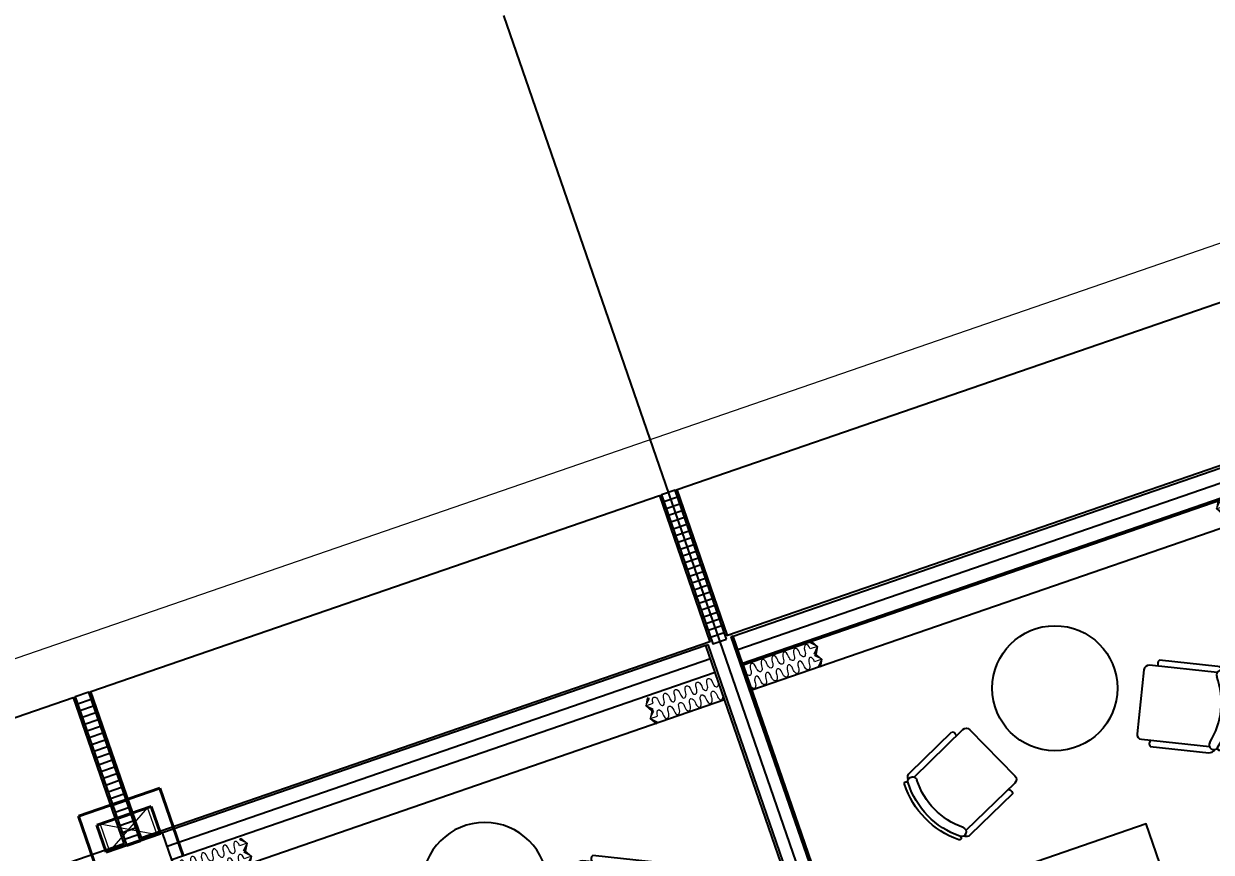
# Model space of a CAD drawing. Header units: millimetres. Extents: x -361699137 to 361252145, y -356478932 to 356523199.
# Drawn here: x 246650 to 254932, y 48152 to 53934 of the extents above; entities that cross this region are included whole.
import ezdxf

# ---------------------------------------------------------------- set-up
doc = ezdxf.new("R2010")
doc.units = ezdxf.units.MM
doc.header["$LTSCALE"] = 100
doc.header["$MEASUREMENT"] = 0
doc.set_wipeout_variables(frame=1)
doc.linetypes.add('ACAD_ISO03W100', pattern=[30, 12, -18])
doc.linetypes.add('HIDDEN', pattern=[0.375, 0.25, -0.125])
for name, color, linetype, lineweight in [('A- NOI THAT', 3, 'Continuous', 9), ('AUDIT_I_220808132811-11', 7, 'Continuous', 9), ('CIC36 net manh', 8, 'Continuous', 9), ('KT-Kich thuoc', 159, 'Continuous', 18), ('KT-lomo nuoc', 3, 'HIDDEN', 5), ('KT-Net cat', 1, 'Continuous', 40)]:
    doc.layers.add(name, color=color, linetype=linetype, lineweight=lineweight)
for name, color, linetype in [('A-ANNO-ROOM', 50, 'Continuous'), ('A-WALL-FNSH', 11, 'Continuous'), ('IDEA - dim', 251, 'Continuous'), ('KT-Net manh', 139, 'Continuous'), ('KT-Tuong', 1, 'Continuous')]:
    doc.layers.add(name, color=color, linetype=linetype)
doc.layers.add('dien tich thong thuy', color=3, linetype='Continuous', plot=False)
doc.styles.add('220126_HDN_HBA typical plan$0$211210_HDN_HBA_TYPICAL PLAN CORE OPT 1$0$HBA-Text', font='GOTHIC.TTF')

# ---------------------------------------------------------------- blocks, each defined once
blk = doc.blocks.new('A$C1AAC5519')
at = {"layer": 'A-ANNO-ROOM', "insert": (772.955269176513, 1216.574747113511), "char_height": 600, "attachment_point": 2, "rotation": 50.44882673977027, "style": '220126_HDN_HBA typical plan$0$211210_HDN_HBA_TYPICAL PLAN CORE OPT 1$0$HBA-Text'}
blk.add_mtext_dynamic_manual_height_columns('S.B1.', width=722857412.8743668, gutter_width=9765.624999999996, heights=[0], dxfattribs=at)
blk = doc.blocks.new('A$C418F5BC8')
at = {"layer": 'A-ANNO-ROOM', "insert": (648.1133449638728, 1090.790118377889), "char_height": 600, "attachment_point": 2, "rotation": 50.44882673977027, "style": '220126_HDN_HBA typical plan$0$211210_HDN_HBA_TYPICAL PLAN CORE OPT 1$0$HBA-Text'}
blk.add_mtext_dynamic_manual_height_columns('SL-S', width=722857412.8743668, gutter_width=9765.624999999996, heights=[0], dxfattribs=at)
blk = doc.blocks.new('A$C2A6C5140')
at = {"layer": 'A-ANNO-ROOM', "insert": (731.4497625969816, 1190.0169191678, 0.0003277973379295924), "char_height": 600, "attachment_point": 2, "rotation": 50.44882673977027, "style": '220126_HDN_HBA typical plan$0$211210_HDN_HBA_TYPICAL PLAN CORE OPT 1$0$HBA-Text'}
blk.add_mtext_dynamic_manual_height_columns('2-BR', width=722857412.8743668, gutter_width=9765.624999999996, heights=[0], dxfattribs=at)
blk = doc.blocks.new('A$C5388591E')
at = {"layer": 'A-ANNO-ROOM', "insert": (894.3001998505497, 842.1987865094561, 0.0004622000541105721), "char_height": 600, "attachment_point": 2, "rotation": 1.4064704596368105, "style": '220126_HDN_HBA typical plan$0$211210_HDN_HBA_TYPICAL PLAN CORE OPT 1$0$HBA-Text'}
blk.add_mtext_dynamic_manual_height_columns('3-BR', width=722857412.8743668, gutter_width=9765.624999999996, heights=[0], dxfattribs=at)
blk = doc.blocks.new('A$C21AF0CCA')
at = {"layer": 'A-ANNO-ROOM', "insert": (1197.56892258345, 814.6835720778872), "char_height": 600, "attachment_point": 2, "rotation": 0.10542954816276216, "style": '220126_HDN_HBA typical plan$0$211210_HDN_HBA_TYPICAL PLAN CORE OPT 1$0$HBA-Text'}
blk.add_mtext_dynamic_manual_height_columns('S.B1P.', width=722857412.8743668, gutter_width=9765.624999999996, heights=[0], dxfattribs=at)
blk = doc.blocks.new('17-23F MEA_1BR (Type-2)$0$1X-LAMP1')
at = {"color": 0, "linetype": 'ByBlock', "lineweight": -2}
for p, q in [((0.03333333350902346, -0.0577350272233404), (-0.5900208757140597, 1.021946134262932)), ((0.03333333350902346, -0.0577350272233404), (-0.5900208757140597, 1.021946134262932)), ((0.03333333350902346, 0.0577350272233404), (-0.5900208757141566, -1.021946134263029)), ((0.03333333350902346, 0.0577350272233404), (-0.5900208757141566, -1.021946134263029)), ((-0.06666666701804692, 0), (1.180041751428119, 0)), ((-0.06666666701804692, 0), (1.180041751428119, 0))]:
    blk.add_line(p, q, dxfattribs=at)
at = {"color": 0, "linetype": 'ByBlock', "lineweight": -2, "const_width": 0.03333333333333333}
for points in [[(-0.4809644977131393, 0.8330549466758385), (-0.5824066106765531, 1.00875784035549)], [(-0.4809644977131393, 0.8330549466758385), (-0.5824066106765531, 1.00875784035549)], [(0.9619289954262786, 0), (1.164813221353009, 0)], [(0.9619289954262786, 0), (1.164813221353009, 0)], [(-0.4809644977130423, -0.8330549466761296), (-0.5824066106764562, -1.008757840355781)], [(-0.4809644977130423, -0.8330549466761296), (-0.5824066106764562, -1.008757840355781)]]:
    blk.add_lwpolyline(points, dxfattribs=at)
at = {"color": 0, "linetype": 'ByBlock', "lineweight": -2}
for radius in [1, 0.8666666666666667, 0.8666666666666667, 0.3666666666666667, 0.3666666666666667]:
    blk.add_circle((0, 0), radius, dxfattribs=at)
blk = doc.blocks.new('17-23F MEA_1BR (Type-2)$0$IFF-TABLE LAMP')
blk.add_line((40.000000018219, 192.484417756903), (40.0000000197324, 207.484417756903))
at = {"ltscale": 10}
blk.add_lwpolyline([(1.900480128824711e-08, 299.9922088806343), (3.800960257649422e-08, 99.99220888063428)], dxfattribs=at)
blk.add_lwpolyline([(1.827720552682877e-08, 192.4844177606865), (1.967418938875198e-08, 207.4844177607156), (260.0000000197906, 207.4844177360355), (260.0000000183354, 192.4844177360355)], close=True)
blk.add_circle((240.0000000190921, 199.9844177378982), 150.3620897276269)
at = {"layer": 'A- NOI THAT'}
blk.add_line((220.0000000182772, 192.4844177397608), (220.0000000196742, 207.4844177397899), dxfattribs=at)
at = {"ltscale": 10, "xscale": 150.0000000000582, "yscale": 150.0000000000582, "zscale": 1068.863950547171, "rotation": 359.9999999945528}
blk.add_blockref('17-23F MEA_1BR (Type-2)$0$1X-LAMP1', (240.0000000190921, 199.9844177378982), dxfattribs=at)
blk = doc.blocks.new('bk')
at = {"layer": 'IDEA - dim'}
blk.add_lwpolyline([(-0.0002675037831068039, -1377.500088232278), (49.99973246827722, -1377.500088232278), (49.99973246827722, 1812.499911767722), (-0.0002675037831068039, 1812.499911767722), (-0.02712895162403584, 1577.500073593284), (0.0002675037831068039, 1377.500088232337)], close=True, dxfattribs=at)
blk.add_lwpolyline([(49.99973249621689, -1337.500088473607), (64.9997324962169, -1337.500088473607), (64.99942849576473, 1783.275878090877), (49.99942846782506, 1783.275878090877)], dxfattribs=at)
for centre in [(339.9996877703816, 1487.597338693915), (339.9996877703816, -1052.500088209519)]:
    blk.add_circle(centre, 225, dxfattribs=at)
blk.add_blockref('17-23F MEA_1BR (Type-2)$0$IFF-TABLE LAMP', (99.99968774989247, 1287.612920955988), dxfattribs=at)
at = {"layer": 'IDEA - dim', "xscale": -1, "rotation": 180}
blk.add_blockref('17-23F MEA_1BR (Type-2)$0$IFF-TABLE LAMP', (99.99968774989247, -852.5156704715919), dxfattribs=at)
blk.add_wipeout([(2294.9927706439044, 1812.499911767722), (688.0012429019376, 1812.4999117677266), (688.0012429019379, -1377.5000882322693), (2294.992770643901, -1377.5000882322781)]).dxf.layer = 'IDEA - dim'
at = {"layer": 'IDEA - dim'}
blk.add_lwpolyline([(688.0012429021299, -1377.500088232162), (2294.992770643905, -1377.500088232162), (2294.992770643905, 1812.499911767722), (688.0012429021299, 1812.499911767722)], close=True, dxfattribs=at)
blk.add_wipeout([(2089.9927706438775, 1147.4999117677091), (2091.9910419872776, 1147.083241522198), (2093.528304549841, 1146.0354456736611), (2094.706365021883, 1144.167853025652), (2094.992770643896, 1142.4999117677187), (2094.9927706439044, -707.5000882322773), (2094.589172713081, -709.4681044970649), (2093.528304549837, -711.035622138211), (2091.9009560955064, -712.1216494708956), (2089.992770643904, -712.5000882322781), (64.9927706439039, -712.5000882322777), (64.99277064390344, -701.0793375772756), (64.99277064390344, -697.9310051431256), (64.9927706439039, -687.500088232277), (64.9927706439039, -680.5649314507604), (64.9927706439039, -670.3520584522034), (64.9927706439039, -662.5000882322773), (64.9927706439039, 1109.4022618851604), (64.99277064390344, 1116.6055294068224), (64.9927706439039, 1122.4999117677226), (64.9927706439039, 1128.4480348523368), (64.99277064390344, 1131.378109884231), (64.99277064390344, 1135.8747761278257), (64.9927706439039, 1141.999817293764), (64.9927706439039, 1147.4999117677226)]).dxf.layer = 'IDEA - dim'
for p, q in [((64.9927706439048, 1122.499911767722), (2059.992770643905, 1122.499911767722)), ((2069.992770643905, 1112.499911767722), (2069.992770643905, -677.5000882322784)), ((2059.992770643905, -687.5000882322784), (64.9927706439048, -687.5000882322784))]:
    blk.add_line(p, q, dxfattribs=at)
for points in [[(64.9927706439048, 1147.499911767722), (64.9927706439048, -712.5000882322784), (2089.992770643905, -712.5000882322784, 0.414213562373095), (2094.992770643905, -707.5000882322784), (2094.992770643905, 1142.499911767722, 0.414213562373095), (2089.992770643905, 1147.499911767722)], [(2064.992770643905, 1097.499911767722), (2064.992770643905, -662.5000882322784, -0.414213562373095), (2044.992770643905, -682.5000882322784), (84.9927706439048, -682.5000882322784, -0.414213562373095), (64.9927706439048, -662.5000882322784), (64.9927706439048, 1097.499911767722, -0.414213562373095), (84.9927706439048, 1117.499911767722), (2044.992770643905, 1117.499911767722, -0.414213562373095)]]:
    blk.add_lwpolyline(points, format="xyb", close=True, dxfattribs=at)
blk.add_lwpolyline([(953.7718744687736, 1117.499911767722), (666.7421166915447, -682.5000882322784), (953.7718744687736, -682.5000882322784), (953.7718744687736, 1117.499911767722)], dxfattribs=at)
for points in [[(130.5189307499677, 1020.231518037966, 0.0322267518500584), (117.5159490872175, 280.8010041856323, 0.6954102038374376), (134.8152468968183, 263.1623008393799, -0.06819172719823166), (318.2687705401331, 282.2858964790939)], [(328.4593590069562, 994.6956141073024, -0.1947777689282308), (148.3541835118085, 1037.328105219058, 0.695410203837745), (130.5189307499677, 1020.231518037966, -0.06869920635669718), (143.8733113575727, 927.151387460879)], [(537.5575337726623, 578.9210044868523, -0.02440708241230374), (574.8644917774945, 1003.142975099734, 0.682043984117207), (557.806493120268, 1020.778861292056, -0.01911888479107355), (351.0600977707654, 998.8431818563258)], [(359.6018241010606, 327.3320662273909, 0.03738852551350155), (362.1997381653637, 794.6251031684806, -0.6954102038374376), (375.8936223126948, 809.2183097908855, 0.212902074484743), (666.1287974137813, 818.2535849704291, -0.682043984117207), (680.682247037068, 804.7193091672962, 0.003833100174621584), (664.060634912923, 387.5748876007856)], [(537.5575337726623, 578.9210044868523, 0.03780406069757473), (560.3477269653231, 279.5233349141199, -0.682043984117207), (543.2897283080965, 261.8874487217981, 0.0153884113997309), (377.4013947639614, 275.936111175688, 0.0153884113997309)], [(662.7616236191243, 455.9914424225572, 0.1283367273639134), (681.1566764432937, 297.7767282337882, -0.682043984117207), (667.6581487227231, 283.1901158848777, 0.01651551347398293), (473.3836847953498, 299.4327982485411)], [(453.8603144548833, 302.6394694916089, 0.2943066146886709), (365.752360695973, 260.9987377833459, -0.695410203837745), (351.0036096442491, 274.5249526196276, 0.06869920635669718), (360.1544475667179, 350.1409014732926)], [(351.6931289527565, 277.1956480066874, 0.001401209682945915), (336.543332958594, 277.8231281575281)], [(130.5189307499677, -585.2316945025232, -0.0322267518500584), (117.5159490872175, 154.1988193498109, -0.6954102038374376), (134.8152468968183, 171.8375226960634, 0.06819172719823166), (318.2687705401331, 152.7139270563493)], [(453.8603144548833, 132.3603540438344, -0.2943066146886709), (365.752360695973, 174.0010857520974, 0.695410203837745), (351.0036096442491, 160.4748709158157, -0.06869920635669718), (360.1544475685805, 84.85892206215067)], [(537.5575337726623, -143.921180951409, -0.03780406069757473), (560.3477269653231, 155.4764886213234, 0.682043984117207), (543.2897283080965, 173.1123748136451, -0.0153884113997309), (377.4013947639614, 159.0637123597553, -0.0153884113997309)], [(351.6931289527565, 157.8041755287559, -0.001401209682945915), (336.543332958594, 157.1766953779152)], [(359.6018241010606, 107.6677573080524, -0.03738852551350155), (362.1997381653637, -359.6252796330373, 0.6954102038374376), (375.8936223126948, -374.2184862554423, -0.212902074484743), (666.1287974137813, -383.2537614349858, 0.682043984117207), (680.682247037068, -369.7194856318529, -0.003833100174621584), (664.060634912923, 47.4249359346577)], [(662.7616236191243, -20.99161888711387, -0.1283367273639134), (681.1566764432937, 137.2230953016551, 0.682043984117207), (667.6581487227231, 151.8097076505655, -0.01651551347398293), (473.3836847953498, 135.5670252869022)], [(537.5575337726623, -143.921180951409, 0.02440708241230374), (574.8644917774945, -568.1431515642907, -0.682043984117207), (557.806493120268, -585.7790377566125, 0.01911888479107355), (351.0600977707654, -563.8433583208825)], [(328.4593590069562, -559.6957905718591, 0.1947777689282308), (148.3541835118085, -602.3282816836145, -0.695410203837745), (130.5189307499677, -585.2316945025232, 0.06869920635669718), (143.8733113575727, -492.1515639254358)]]:
    blk.add_lwpolyline(points, format="xyb", dxfattribs=at)
for centre, radius, start, end in [((2059.992770643905, 1112.499911767722), 10, 0, 90), ((-1855.893261833116, 412.1197588521754), 2090.50573884574, 9.449345545667013, 17.06146431403828), ((332.4132648278028, 949.5874807912624), 44.79447967226619, 89.52383022854765, 188.1184555516923), ((359.1095205117017, 926.2340710241115), 73.05392663059416, 96.32596095485857, 166.521431934691), ((327.8923669625074, 957.256370790652), 37.44353618289027, 82.49582310884288, 89.13236035296606), ((2378.285411672667, 392.4501631337916), 1926.589560454453, 161.7731380905047, 168.2986577211647), ((293.389007082209, 941.4593048116076), 118.9285875093396, 227.918371660803, 277.1736100548109), ((-292.2060054279864, 496.0503682396375), 729.9684376083363, 347.776876654984, 24.55315643301806), ((1225.348830725998, 478.9245533357025), 649.21508015164, 149.2584259575628, 194.8124501654718), ((484.2919548079371, 602.2568904169602), 176.3869226037691, 357.8390457640604, 7.866675228716556), ((448.8585773725063, 520.9046236272552), 216.5311150494259, 327.0324244446084, 2.612978378356665), ((602.2806173525751, 457.1927433388191), 61.04320968946892, 297.5596185857169, 351.5320563729027), ((317.8965000156313, 327.0788292225916), 44.79447967226619, 171.8815444483077, 270.4761697714524), ((344.5927556995302, 350.4322389897425), 73.05392663059416, 193.478568065309, 263.6740390451414), ((457.8234593626112, 339.1117546694586), 36.68697397074765, 173.4173087237131, 272.2454878465561), ((478.6044039670378, 358.3762840105919), 59.17423787444497, 194.7429581683624, 264.9384292148029), ((216.5345083046705, 194.2081220292603), 118.9285875093396, 63.63493232034747, 137.0816283558015), ((216.5345083046705, 240.791701506183), 118.9285875093396, 222.9183716441985, 296.3650676796526), ((317.8965000156313, 107.9209943128517), 44.79447967226619, 89.52383022854765, 188.1184555516923), ((344.5927556995302, 84.56758454570081), 73.05392663059416, 96.32596095485857, 166.521431934691), ((-292.2060054279864, -61.05054470419418), 729.9684376083363, 335.446843566982, 12.22312334501602), ((457.8234593626112, 95.88806886598468), 36.68697397074765, 87.75451215344394, 186.5826912762869), ((478.6044039670378, 76.62353952485137), 59.17423787444497, 95.06157078519713, 165.2570418316376), ((1225.348830725998, -43.92472980025923), 649.21508015164, 165.1875498345282, 210.7415740424371), ((602.2806173525751, -22.19291980337584), 61.04320968946892, 8.46794362709735, 62.44038141428312), ((448.8585773725063, -85.90480009181192), 216.5311150494259, 357.3870216216433, 32.96757555539167), ((484.2919548079371, -167.2570668815169), 176.3869226037691, 352.1333247712835, 2.160954235939574), ((-1855.893261833116, 22.88006468326785), 2090.50573884574, 342.9385356859617, 350.550654454333), ((293.389007082209, -506.4594812761643), 118.9285875093396, 82.82638994518913, 132.081628339197), ((2378.285411672667, 42.54966040165164), 1926.589560454453, 191.7013422788353, 198.2268619094953), ((332.4132648278028, -514.5876572558191), 44.79447967226619, 171.8815444483077, 270.4761697714524), ((359.1095205117017, -491.2342474886682), 73.05392663059416, 193.478568065309, 263.6740390451414), ((327.8923669625074, -522.2565472552087), 37.44353618289027, 270.8676396470339, 277.5041768911571), ((2059.992770643905, -677.5000882322784), 10, 270, 0)]:
    blk.add_arc(centre, radius, start, end, dxfattribs=at)
blk = doc.blocks.new('CH12')
for p, q in [((-312.375, -149.2411279597436), (-312.375, -572.1779138786915)), ((-267.75, -149.2411279597436), (-267.75, -639.6303226458076)), ((267.75, -639.6303226458076), (267.75, -149.2411280118249)), ((312.375, -572.1779138786915), (312.375, -149.2411246072115)), ((-232.0500000000029, -675.3303226458047), (232.0500000000029, -675.3303226458047))]:
    blk.add_line(p, q)
for centre, radius, start, end in [((-273.6712626853696, -77.20016474780641), 13.38749999999989, 116.2505862071374, 296.2505862071374), ((0, -632.1362743546706), 632.1362743546692, 63.74941379286258, 116.2505862071374), ((0, -632.1362743546706), 605.3612743546691, 63.7494137928626, 116.2505862071374), ((273.671262685355, -77.20016474780641), 13.38750000000007, 243.7494137928627, 63.74941379286245), ((-267.75, -149.2411279597436), 44.62499999999999, 111.939144832112, 180), ((-252.9468673518131, -119.2240579767858), 33.46874999998481, 116.2505888953854, 296.2505888953855), ((0, -632.1362743546706), 538.4237743546691, 63.74941109871938, 116.2505888953856), ((252.9468674045929, -119.2240580028119), 33.46875000001501, 243.7494110987195, 63.74941109871941), ((267.75, -149.2411280118286), 44.62499999999959, 0, 68.06085506708637), ((-290.0625, -549.8654138786915), 31.55464011044969, 225, 315), ((290.0625, -549.8654138786915), 31.55464011044961, 225.0000000000001, 315.0000000000002), ((-232.0500000000029, -639.6303226458076), 35.7, 180, 269.9999999999999), ((232.0500000000029, -639.6303226458076), 35.7, 270, 0)]:
    blk.add_arc(centre, radius, start, end)
blk = doc.blocks.new('*U207')
for points in [[(482.6951045578201, -398.9039813853606), (464.6170375002125, -396.4493711387506), (464.3337632049024, -466.3349522090732)], [(396.7561588253833, -484.1490495130481), (464.3337632049024, -466.3349522090732), (394.4481821902239, -466.0516779393653)]]:
    blk.add_hatch(color=256).paths.add_polyline_path(points)
blk.add_line((464.3337632049024, -466.3349522090732), (416.9273155568029, -418.7598943406972))
for points in [[(482.6951045578201, -398.9039813853606), (464.6170375002125, -396.4493711387506), (464.3337632049024, -466.3349522090732)], [(396.7561588253833, -484.1490495130481), (464.3337632049024, -466.3349522090732), (394.4481821902239, -466.0516779393653)]]:
    blk.add_lwpolyline(points, close=True)
for centre in [(16.76743755071067, -17.17677016190672), (85.71403000141326, -87.65612936302188), (155.3043908096025, -157.4940017787478), (224.8947516177918, -227.3318741944736), (294.485112425981, -297.1697466101995), (364.0754732341703, -367.0076190259254)]:
    blk.add_ellipse(centre, major_axis=(34.52187991841241, 31.95056764796491), ratio=0.5238875827070036, start_param=4.731720461219403, end_param=7.873313114809197)
at = {"extrusion": (0, 0, -1)}
for centre in [(51.5728287498025, -52.1059534814385), (120.5194212005051, -122.5853126825537), (190.1097820086943, -192.4231850982796), (259.7001428168836, -262.2610575140054), (329.2905036250728, -332.0989299297313), (398.8808644332621, -401.9368023454572)]:
    blk.add_ellipse(centre, major_axis=(-32.07293168385898, -34.4082260416161), ratio=0.5238875826554585, start_param=4.731720461217387, end_param=7.87331311480718, dxfattribs=at)
blk = doc.blocks.new('stdo')
at = {"layer": 'A-WALL-FNSH', "color": 5}
for p, q in [((125.0000000001091, -1099.999999866763), (4135.000000000087, -1100)), ((125.0000000001382, -1199.999999866763), (4135.000000000015, -1200))]:
    blk.add_line(p, q, dxfattribs=at)
blk.add_lwpolyline([(124.9999999999854, -1299.999999866763), (4134.999999999985, -1300)], dxfattribs=at)
at = {"layer": 'IDEA - dim', "extrusion": (-1.101823627771677e-08, -3.980573537919558e-09, 1)}
blk.add_circle((2128.274085389547, -2177.362223144564, 0.002494559212125253), 436.4401978142561, dxfattribs=at)
at = {"layer": 'KT-Net manh'}
blk.add_lwpolyline([(3434.999999999949, -10514.99999999997), (4135.000000000007, -10515.00000000001), (4135, -1100.000000000015), (4149.999999999971, -1100.000000000728)], dxfattribs=at)
at = {"layer": 'KT-Net manh', "linetype": 'ACAD_ISO03W100', "ltscale": 4}
blk.add_lwpolyline([(124.9999999999854, -1299.999999866763), (4134.999999999985, -1300), (4135.000000000007, -1500), (124.9999999999854, -1499.999999866763)], close=True, dxfattribs=at)
at = {"layer": 'KT-Tuong'}
blk.add_line((109.9999999999927, -1099.999999866763), (109.9999999999927, -9729.999999866763), dxfattribs=at)
at = {"layer": 'CIC36 net manh', "color": 8}
for p, xscale, yscale, zscale, rotation in [((125.7459850217856, -1361.336658707995), -0.8100000000112599, 0.8100000000112599, 0.8100000000112599, 134.8767987960269), ((4134.254014978178, -1361.336658841232), 0.8100000000112604, 0.8100000000112604, 0.8100000000112604, 225.123201203973), ((125.5282706897706, -1456.290285194933), -0.8100000000112599, 0.8100000000112599, 0.8100000000112599, 134.8767987960269), ((4134.471729310186, -1456.29028532817), 0.8100000000112604, 0.8100000000112604, 0.8100000000112604, 225.123201203973)]:
    blk.add_blockref('*U207', p, dxfattribs=dict(at, xscale=xscale, yscale=yscale, zscale=zscale, rotation=rotation))
at = {"layer": 'IDEA - dim', "extrusion": (-1.101823627771677e-08, 3.980573537919561e-09, -1), "xscale": 0.9698671062557889, "yscale": 0.9698671062557889, "zscale": -0.9698671062557889, "rotation": 244.8546697310385}
blk.add_blockref('CH12', (-976.408485452522, -2739.741005975707, 0.07239392901091905), dxfattribs=at)
at = {"layer": 'IDEA - dim', "extrusion": (-1.101823627771679e-08, -3.980573537919566e-09, 1), "xscale": 0.9698671062557883, "yscale": 0.9698671062557883, "zscale": 0.9698671062557883, "rotation": 244.8546697310385}
blk.add_blockref('CH12', (3255.139685326375, -2739.741006109203, -0.07244055320848472), dxfattribs=at)
at = {"layer": 'IDEA - dim'}
blk.add_blockref('bk', (125.0002675037831, -5092.499911634368), dxfattribs=at)
at = {"layer": 'KT-Net manh'}
blk.add_lwpolyline([(134.9999999999709, -7004.999999866763), (124.9999999999636, -7004.999999866763), (125.000000000131, -1099.999999869382), (109.9999999999927, -1099.999999869353)], dxfattribs=at)
blk = doc.blocks.new('Louvre')
for p, q in [((-390.067916277796, 975.9572027104441, 0.1512365001885502), (-295.1435544323176, 1008.729661013116, 0.1512365002144518)), ((-373.750619571656, 928.6946823777398, 0.1512365001885502), (-278.8262577261776, 961.4671406804118, 0.1512365002144518)), ((-357.4333228655159, 881.4321620450355, 0.1512365001885502), (-262.5089610200375, 914.2046203477075, 0.1512365002144518)), ((-341.1160261593759, 834.1696417123312, 0.1512365001885502), (-246.1916643138975, 866.9421000150032, 0.1512365002144518)), ((-324.7987294532359, 786.9071213796269, 0.1512365001885502), (-229.8743676077574, 819.6795796822989, 0.1512365002144518)), ((-308.4814327470958, 739.6446010469226, 0.1512365001885502), (-213.5570709016174, 772.4170593495946, 0.1512365002144518)), ((-292.1641360409558, 692.3820807142183, 0.1512365001885502), (-197.2397741954774, 725.1545390168903, 0.1512365002144518)), ((-275.8468393348157, 645.119560381514, 0.1512365001885502), (-180.9224774893373, 677.892018684186, 0.1512365002144518)), ((-259.5295426286757, 597.8570400488097, 0.1512365001885502), (-164.6051807831973, 630.6294983514817, 0.1512365002144518)), ((-243.2122459225357, 550.5945197161054, 0.1512365001885502), (-148.2878840770572, 583.3669780187774, 0.1512365002144518)), ((-226.8949492163956, 503.3319993834011, 0.1512365001885502), (-131.9705873709172, 536.1044576860731, 0.1512365002144518)), ((-210.5776525102556, 456.0694790506968, 0.1512365001885502), (-115.6532906647772, 488.8419373533688, 0.1512365002144518)), ((-194.2603558041155, 408.8069587179925, 0.1512365001885503), (-99.33599395863712, 441.5794170206646, 0.1512365002144518)), ((-177.9430590979755, 361.5444383852882, 0.1512365001885503), (-83.01869725249708, 394.3168966879603, 0.1512365002144518)), ((-161.6257623918355, 314.2819180525839, 0.1512365001885503), (-66.70140054635704, 347.054376355256, 0.1512365002144518)), ((-145.3084656856954, 267.0193977198796, 0.1512365001885503), (-50.38410384021699, 299.7918560225517, 0.1512365002144518)), ((-128.9911689795554, 219.7568773871753, 0.1512365001885503), (-34.06680713407695, 252.5293356898474, 0.1512365002144518)), ((-112.6738722734153, 172.494357054471, 0.1512365001885503), (-17.74951042793691, 205.2668153571431, 0.1512365002144518)), ((-96.35657556727529, 125.2318367217667, 0.1512365001885503), (-1.43221372179687, 158.0042950244388, 0.1512365002144518)), ((-80.03927886113524, 77.96931638906244, 0.1512365001885503), (14.88508298434317, 110.7417746917345, 0.1512365002144518)), ((-63.7219821549952, 30.70679605635814, 0.1512365001885503), (31.20237969048321, 63.47925435903016, 0.1512365002144518)), ((-47.40468544885516, -16.55572427634615, 0.1512365001885503), (47.51967639662325, 16.21673402632587, 0.1512365002144518))]:
    blk.add_line(p, q)
at = {"elevation": 0.1512365001885503}
blk.add_lwpolyline([(47.5188208874315, 16.2192119784886), (-311.4533339738846, 1055.970408101566), (-405.9933989513665, 1023.379364635679), (-47.40468544885516, -16.55572427634615)], close=True, dxfattribs=at)
blk = doc.blocks.new('*U386')
at = {"layer": 'KT-lomo nuoc', "ltscale": 500}
for p, q in [((-346.4660247223507, 49.60213019069906), (28.34938699602225, 197.9712885032892)), ((-318.1166377263282, 247.5827157463289), (8.673617379884035e-19, -0.00929705234011635))]:
    blk.add_line(p, q, dxfattribs=at)
blk.add_lwpolyline([(-346.4660247223507, 49.60213019069906), (-318.1166377263282, 247.5827157463289), (28.34938699602225, 197.9712885032892), (8.673617379884035e-19, -0.00929705234011635)], close=True, dxfattribs=at)
blk = doc.blocks.new('CTN TN T39')
at = {"layer": 'KT-Net cat'}
for p, q in [((-84870.10433661702, 21528.31007935078, -1.243685318913179e-07), (-85437.25458060583, 21332.50251886504, -1.243685318913179e-07)), ((-84706.9313695473, 21055.68487602597, -1.243685318913179e-07), (-84870.10433661685, 21528.31007935069, -1.243685318913179e-07)), ((-84931.99478386786, 21401.15044527157, -1.243685318913179e-07), (-85310.0949465271, 21270.6120716144, -1.243685318913179e-07)), ((-84931.99478386779, 21401.15044527158, -1.243685318913179e-07), (-84866.7255970398, 21212.10036394116, -1.243685318913179e-07)), ((-85437.254580606, 21332.50251886588, -1.243685318913179e-07), (-85274.08161353649, 20859.87731554115, -1.243685318913179e-07)), ((-85310.0949465272, 21270.61207161496, -1.243685318913179e-07), (-85244.8257596994, 21081.56199028506, -1.243685318913179e-07)), ((-85244.82575969915, 21081.56199028456, -1.243685318913179e-07), (-84866.72559703993, 21212.10036394172, -1.243685318913179e-07))]:
    blk.add_line(p, q, dxfattribs=at)
at = {"layer": 'KT-lomo nuoc', "linetype": 'HIDDEN', "xscale": -0.9999999999999997, "rotation": 10.8976534755902}
blk.add_blockref('*U386', (-85221.13581177246, 21089.54893934276, -1.69799778439967e-07), dxfattribs=at)

msp = doc.modelspace()

# ---------------------------------------------------------------- linework, layer by layer
at = {"layer": 'AUDIT_I_220808132811-11', "elevation": -1.275855555024299e-05}
for points in [[(267198.6048826483, 45106.94538371824), (264783.7248466283, 52101.56739367131, 0.3643585262583712), (260075.6879021386, 54156.43183830043), (231139.9759984512, 44174.19969276612, 0.4519047578513394), (228923.5673796164, 38521.09209032176), (237036.7929824287, 24907.26294021995, 0.3106788684848847), (243199.8039299785, 22936.01019132373), (265722.622866982, 30727.35068779392, 0.2299220823866625), (266007.4868798503, 31142.1170794834), (266228.4083655451, 32158.79582628733, -0.2789899883790971), (266687.2534917907, 32660.4171648116), (271107.5612665239, 34181.0176448698, -0.4143403845293878), (271760.1553272428, 33863.92266491419), (280089.3716849529, 9773.209654282691, 0.3197537419032749), (285287.45349138, 6070.414576847281), (330424.8349949383, 6070.414576847281, 0.4808685683322463), (335565.3807407407, 12501.3148461704), (334956.732744062, 15196.44977954435), (334911.467045707, 15396.89038593695), (333136.0354205757, 23916.51383654252)], [(229094.4856138185, 38609.81725675002, -0.4594566638934902), (231134.5855415752, 43759.23659913475), (260570.3347166239, 53914.33714415785)]]:
    msp.add_lwpolyline(points, format="xyb", dxfattribs=at)
at = {"layer": 'dien tich thong thuy', "elevation": -1.275821966343262e-05}
for points in [[(241635.1613057872, 47381.85146407202), (246995.1541780371, 49231.00659223311), (247347.3162070183, 48210.22367549998), (241987.7501167706, 46359.83146968396)], [(241635.1613057872, 47381.85146407194), (246995.1541780371, 49231.00659223304), (247347.3162070183, 48210.22367549991), (241987.7501167706, 46359.83146968389)]]:
    msp.add_lwpolyline(points, close=True, dxfattribs=at)

# ---------------------------------------------------------------- block references
at = {"layer": 'A-ANNO-ROOM'}
for p in [(-259643.7130096142, 30107.50136767479, 5.460850030168077e-05), (-265285.2820729736, 28918.92663560377, 5.460850030168077e-05), (-245554.3968650475, 25356.81105555443, 5.460850030168077e-05), (-227992.1817903481, 24030.19494673412, 5.460832008522107e-05), (-256709.4713859697, 21832.8932062781, 5.460850030168077e-05), (-262170.0583902029, 20336.74231012515, 5.460850030168077e-05), (-227339.9751671815, 20267.82827189344, 5.460850030168077e-05), (-224467.8250259957, 15310.13736246047, 5.460832008522128e-05)]:
    msp.add_blockref('A$C21AF0CCA', p, dxfattribs=at)
at = {"layer": 'dien tich thong thuy'}
for name, p, rotation in [('A$C2A6C5140', (-231902.1761341663, 41866.69510118499, 3.214423980650787e-05), 310.9576437198666), ('A$C2A6C5140', (-223136.0769012624, 38294.90614465419, 1.895367564819208e-05), 310.9576437198666), ('A$C2A6C5140', (-179022.2876665308, 13510.42375649511, 0.000178988243818107), 310.9576437198666), ('A$C2A6C5140', (-199561.0792445699, 2742.960286576832, 0.0001030398263186841), 310.9576437198666), ('A$C2A6C5140', (-176749.4277460563, 2773.706094754736, 0.000178988243818107), 310.9576437198666), ('A$C2A6C5140', (-192735.1419570138, 2545.06827839894, 0.000178988243818107), 310.9576437198666), ('A$C418F5BC8', (-243956.3571569886, 39603.8582028097, -1.001597833679712e-05), 309.6632197063607), ('A$C418F5BC8', (-248126.4019441397, 37597.12528390926, -1.001597833679712e-05), 309.6632197063607), ('A$C418F5BC8', (-251890.361273925, 36548.61448139837, -1.001597833679712e-05), 309.6632197063607), ('A$C418F5BC8', (-255839.4329553979, 34945.01120257354, -1.001597833679712e-05), 309.6632197063607), ('A$C1AAC5519', (-240877.0889148213, 28052.61175672372, 0.0003723829774320968), 309.6566028083925), ('A$C1AAC5519', (-219521.6105350079, 27682.1615688601, 0.0005547181599990354), 309.6566028083925), ('A$C1AAC5519', (-217651.9125884596, 24627.95011466656, 0.0003723828570649432), 309.6566028083925), ('A$C1AAC5519', (-267764.0012375055, 19262.70548251106, 0.0003723828655667127), 309.6566028083925), ('A$C418F5BC8', (-223053.1163780628, 10712.6679421931, -1.001597833679712e-05), 309.6632197063607), ('A$C1AAC5519', (-213503.7868963684, 3324.648489140978, -0.3423708923741385), 309.6566028083925), ('A$C1AAC5519', (-207798.658660123, 3064.615415494518, 0.0003723828655667127), 309.6566028083925), ('A$C1AAC5519', (-184128.1584514385, 2786.454424718489, 0.0003723828655667127), 309.6566028083925)]:
    msp.add_blockref(name, p, dxfattribs=dict(at, rotation=rotation))
for p in [(-273086.0443437684, 28673.87453448355, -1.001579812033762e-05), (-220441.6689392982, 3035.191374137183, 4.458552763712727e-05)]:
    msp.add_blockref('A$C5388591E', p, dxfattribs=at)
at = {"layer": 'KT-Net manh', "rotation": 0.01100248825400063}
for p in [(247415.2854446608, 48212.51765970456, -0.1512492588559659), (247415.2854446608, 48212.51765970449, -0.1512492588559659)]:
    msp.add_blockref('Louvre', p, dxfattribs=at)

# ---------------------------------------------------------------- next in the draw order: block references
at = {"layer": 'IDEA - dim', "rotation": 19.04713825936294}
msp.add_blockref('stdo', (251119.3105201317, 50660.12851156054, -6.73601733895514e-05), dxfattribs=at)

# ---------------------------------------------------------------- next in the draw order: block references
at = {"layer": 'IDEA - dim', "xscale": -1, "rotation": 19.04713825938466}
msp.add_blockref('stdo', (251166.5086326154, 50676.42361477955, -6.73601733895514e-05), dxfattribs=at)

# ---------------------------------------------------------------- next in the draw order: linework, layer by layer
at = {"layer": 'AUDIT_I_220808132811-11', "elevation": -1.275855555024299e-05}
for points in [[(267198.6048826483, 45106.94538371816), (264783.7248466283, 52101.56739367124, 0.3643585262583712), (260075.6879021386, 54156.43183830036), (231139.9759984512, 44174.19969276605, 0.4519047578513394), (228923.5673796164, 38521.09209032169), (237036.7929824287, 24907.26294021988, 0.3106788684848847), (243199.8039299785, 22936.01019132366), (265722.622866982, 30727.35068779385, 0.2299220823866625), (266007.4868798503, 31142.11707948333), (266228.4083655451, 32158.79582628726, -0.2789899883790971), (266687.2534917907, 32660.41716481153), (271107.5612665239, 34181.01764486973, -0.4143403845293878), (271760.1553272428, 33863.92266491412), (280089.3716849529, 9773.209654282618, 0.3197537419032749), (285287.45349138, 6070.414576847208), (330424.8349949383, 6070.414576847208, 0.4808685683322463), (335565.3807407407, 12501.31484617032), (334956.732744062, 15196.44977954427), (334911.467045707, 15396.89038593687), (333136.0354205757, 23916.51383654245)], [(229094.4856138185, 38609.81725674994, -0.4594566638934902), (231134.5855415752, 43759.23659913467), (260570.3347166239, 53914.33714415778)]]:
    msp.add_lwpolyline(points, format="xyb", dxfattribs=at)
at = {"layer": 'dien tich thong thuy', "elevation": -1.275795805217497e-05}
for points in [[(251206.5771457924, 50683.91419179324), (255172.2156194451, 52052.02808574137), (255523.7310956088, 51033.11927813014), (251558.0926219561, 49665.00538418201)], [(251083.5246794496, 50641.98172405421), (251435.5242101608, 49621.66982760253), (247470.2024712745, 48252.63789946695), (247118.2066443798, 49272.93905997215)]]:
    msp.add_lwpolyline(points, close=True, dxfattribs=at)
at = {"layer": 'dien tich thong thuy', "elevation": -6.735983829512219e-05}
for points in [[(256370.7731268109, 48120.04409558146), (255457.0669362103, 50766.56437652695), (251666.6128125208, 49457.91716042758), (253523.5212064098, 44079.44235654993), (253532.973710459, 44082.70581594171), (254454.900988634, 41412.37342207061), (255092.945011947, 41632.65693101454), (255313.2285208917, 40994.61290770012), (256211.2151943031, 41304.64479816519), (256214.4799465853, 41295.18854929391), (258459.4491813011, 42070.26179641599), (257535.8281301263, 44745.50014873079)], [(252931.1330927596, 40172.19894723509), (253829.1209774275, 40482.22758945241), (253608.8374684823, 41120.27161276865), (254246.8814917952, 41340.5551217129), (253324.9542136195, 44010.88751558377), (253334.4067176687, 44014.15097497555), (251472.6031346622, 49406.80453498702), (247682.1490110166, 48098.15731876013), (250689.4268404918, 39387.67483764066), (252934.3965521514, 40162.74644318597), (252931.1330927596, 40172.19894723509)]]:
    msp.add_lwpolyline(points, dxfattribs=at)
at = {"layer": 'KT-Net manh'}
msp.add_line((249995.3377211742, 53992.28505940788, -1.275855555024299e-05), (254865.9501663878, 39884.71418799701, -1.275855555024299e-05), dxfattribs=at)

# ---------------------------------------------------------------- next in the draw order: block references
at = {"layer": 'KT-Kich thuoc', "color": 2}
msp.add_blockref('CTN TN T39', (332469.4277487946, 27070.41463098732, -1.263438102237992e-05), dxfattribs=at)
at = {"layer": 'KT-Net manh', "rotation": 0.01100248825400063}
msp.add_blockref('Louvre', (251503.8163689717, 49623.02847670144, -0.1512492587441005), dxfattribs=at)

# ---------------------------------------------------------------- next in the draw order: block references
at = {"layer": 'IDEA - dim', "rotation": 19.04713825936294}
msp.add_blockref('stdo', (251119.3105201317, 50660.12851156047, -6.73601733895514e-05), dxfattribs=at)

# ---------------------------------------------------------------- next in the draw order: block references
at = {"layer": 'IDEA - dim', "xscale": -1, "rotation": 19.04713825938466}
msp.add_blockref('stdo', (251166.5086326154, 50676.42361477948, -6.73601733895514e-05), dxfattribs=at)

# ---------------------------------------------------------------- next in the draw order: linework, layer by layer
at = {"layer": 'dien tich thong thuy', "elevation": -1.275795805217497e-05}
for points in [[(251206.5771457924, 50683.91419179316), (255172.2156194451, 52052.02808574129), (255523.7310956088, 51033.11927813006), (251558.0926219561, 49665.00538418194)], [(251083.5246794496, 50641.98172405414), (251435.5242101608, 49621.66982760245), (247470.2024712745, 48252.63789946688), (247118.2066443798, 49272.93905997208)]]:
    msp.add_lwpolyline(points, close=True, dxfattribs=at)
at = {"layer": 'dien tich thong thuy', "elevation": -6.735983829512219e-05}
for points in [[(256370.7731268109, 48120.04409558139), (255457.0669362103, 50766.56437652688), (251666.6128125208, 49457.9171604275), (253523.5212064098, 44079.44235654986), (253532.973710459, 44082.70581594163), (254454.900988634, 41412.37342207054), (255092.945011947, 41632.65693101447), (255313.2285208917, 40994.61290770005), (256211.2151943031, 41304.64479816512), (256214.4799465853, 41295.18854929384), (258459.4491813011, 42070.26179641592), (257535.8281301263, 44745.50014873072)], [(252931.1330927596, 40172.19894723502), (253829.1209774275, 40482.22758945234), (253608.8374684823, 41120.27161276858), (254246.8814917952, 41340.55512171282), (253324.9542136195, 44010.8875155837), (253334.4067176687, 44014.15097497548), (251472.6031346622, 49406.80453498695), (247682.1490110166, 48098.15731876006), (250689.4268404918, 39387.67483764059), (252934.3965521514, 40162.7464431859), (252931.1330927596, 40172.19894723502)]]:
    msp.add_lwpolyline(points, dxfattribs=at)

# ---------------------------------------------------------------- next in the draw order: block references
at = {"layer": 'KT-Kich thuoc', "color": 2}
msp.add_blockref('CTN TN T39', (332469.4277487946, 27070.41463098725, -1.263438102237992e-05), dxfattribs=at)
at = {"layer": 'KT-Net manh', "rotation": 0.01100248825400063}
msp.add_blockref('Louvre', (251503.8163689717, 49623.02847670137, -0.1512492587441005), dxfattribs=at)

doc.saveas('drawing.dxf')
